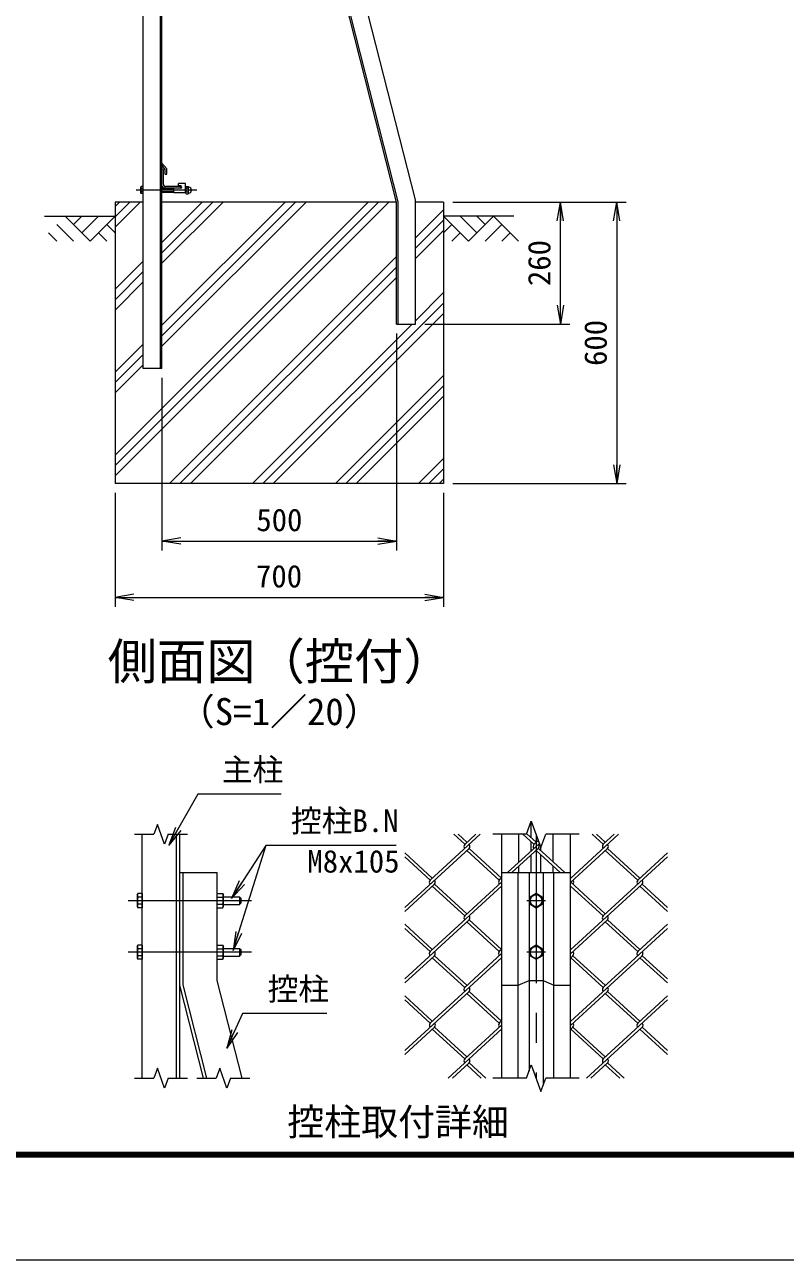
# Model space of a CAD drawing. Units: millimetres at full size. Extents: x -4200 to 4200, y -2970 to 2970.
# Drawn here: x 462 to 2083, y -2970 to -336 of the extents above; entities that cross this region are included whole.
import ezdxf
from ezdxf.enums import TextEntityAlignment as Align

# ---------------------------------------------------------------- set-up
doc = ezdxf.new("R2010")
doc.units = ezdxf.units.MM
doc.header["$LTSCALE"] = 10
doc.linetypes.add('USER1', pattern=[50.8, 31.75, -6.35, 6.35, -6.35])
for name, color, linetype, lineweight in [('0-0_D-STR1', 1, 'Continuous', 18), ('0-1_D-BMK', 2, 'USER1', 13), ('0-2_D-STR-DIM', 7, 'Continuous', 13), ('0-3_D-STR3', 3, 'Continuous', 13), ('0-4_D-BGD', 7, 'Continuous', 18), ('0-5_D-STR4', 7, 'Continuous', 18), ('0-6_D-STR-TXT', 7, 'Continuous', 13), ('0-7_0', 7, 'Continuous', 18), ('0-9_D-STR2', 7, 'Continuous', 13), ('0-A_D-DCR-HCH', 7, 'Continuous', 13), ('0-B_D-TTL', 7, 'Continuous', 18)]:
    doc.layers.add(name, color=color, linetype=linetype, lineweight=lineweight)
doc.layers.add('0-8_D-TTL-TXT', color=7, linetype='Continuous')
doc.styles.add('ＭＳ ゴシック', font='')
doc.styles.get('ＭＳ ゴシック').set_extended_font_data('MS Gothic')

# ---------------------------------------------------------------- blocks, each defined once
blk = doc.blocks.new('_Open')
at = {"layer": '0-7_0'}
blk.add_line((-10, 1.667), (0, 0), dxfattribs=at)
blk.add_lwpolyline([(-10, -1.667), (0, 0), (-10, 0)], dxfattribs=at)

msp = doc.modelspace()

# ---------------------------------------------------------------- linework, layer by layer
at = {"layer": '0-0_D-STR1'}
for p, q in [((714.43, -1068.85), (714.43, 2301.15)), ((750.93, -1068.85), (750.93, 2301.15)), ((754.43, -1068.85), (754.43, 2301.15)), ((1254.43, -713.85), (754.43, 1256.15)), ((1257.93, -713.41), (757.93, 1256.59)), ((1294.43, -708.86), (794.43, 1261.14)), ((764.43, -643.12), (754.43, -630.62)), ((754.43, -635.19), (754.43, -630.62)), ((761.43, -644.24), (754.43, -635.19)), ((754.43, -678.85), (754.43, -643.85)), ((755.43, -643.85), (754.43, -643.85)), ((757.43, -676.35), (757.43, -645.85)), ((761.43, -654.12), (761.43, -644.24)), ((761.43, -654.12), (764.43, -654.12)), ((764.43, -654.12), (764.43, -643.12)), ((794.43, -683.85), (759.43, -683.85)), ((792.43, -680.85), (761.93, -680.85)), ((794.43, -682.85), (794.43, -683.85)), ((1294.43, -973.85), (1294.43, -708.86)), ((1254.43, -973.85), (1254.43, -713.85)), ((1257.93, -973.85), (1257.93, -713.41)), ((1254.43, -973.85), (1294.43, -973.85)), ((754.43, -1068.85), (714.43, -1068.85)), ((1541.48, -2069.47), (1541.48, -2033.76)), ((712.35, -2581.71), (712.35, -2061.71)), ((785.35, -2581.71), (785.35, -2061.71)), ((792.35, -2581.71), (792.35, -2061.71)), ((1478.66, -2581.71), (1478.66, -2061.71)), ((1515.06, -2121.02), (1515.06, -2061.71)), ((1541.48, -2096.8), (1541.48, -2078.15)), ((1588.27, -2121), (1588.27, -2061.71)), ((1624.66, -2581.71), (1624.66, -2061.71)), ((1541.48, -2143.31), (1541.48, -2105.48)), ((1561.84, -2096.78), (1561.84, -2090.14)), ((1561.84, -2143.31), (1561.84, -2105.48)), ((1515.06, -2143.31), (1515.06, -2129.7)), ((1588.27, -2143.31), (1588.27, -2129.7)), ((799.35, -2382.43), (799.35, -2143.31)), ((872.35, -2373.31), (872.35, -2143.31)), ((1478.66, -2143.31), (1624.66, -2143.31)), ((1513.66, -2581.71), (1513.66, -2143.31)), ((1536.66, -2143.31), (1536.66, -2566.54)), ((1566.66, -2143.31), (1566.66, -2596.88)), ((1589.66, -2579.74), (1589.66, -2143.31)), ((842.71, -2581.71), (792.35, -2383.31)), ((849.93, -2581.71), (799.35, -2382.43)), ((925.24, -2581.71), (872.35, -2373.31))]:
    msp.add_line(p, q, dxfattribs=at)
for points in [[(792.35, -2383.31), (792.35, -2143.31), (872.35, -2143.31)], [(1478.66, -2383.31), (1513.66, -2383.31), (1536.66, -2373.31), (1566.66, -2373.31), (1589.66, -2383.31), (1624.66, -2383.31)]]:
    msp.add_lwpolyline(points, dxfattribs=at)
for centre, radius, start, end in [((755.43, -645.85), 2, 0, 90), ((759.43, -678.85), 5, 180, 270), ((761.93, -676.35), 4.5, 180, 270), ((792.43, -682.85), 2, 0, 90)]:
    msp.add_arc(centre, radius, start, end, dxfattribs=at)
at = {"layer": '0-1_D-BMK'}
for p, q in [((828.67, -688.35), (699.43, -688.35)), ((1551.66, -2061.71), (1551.66, -2581.71)), ((945.18, -2203.31), (682.35, -2203.31)), ((1571.66, -2203.31), (1531.66, -2203.31)), ((945.18, -2313.31), (682.35, -2313.31)), ((1571.66, -2313.31), (1531.66, -2313.31))]:
    msp.add_line(p, q, dxfattribs=at)
at = {"layer": '0-2_D-STR-DIM'}
for p, q in [((1374.43, -713.85), (1623.44, -713.85)), ((1374.43, -713.85), (1743.44, -713.85)), ((1603.44, -973.85), (1603.44, -713.85)), ((1723.44, -713.85), (1723.44, -1313.85)), ((1314.43, -973.85), (1623.44, -973.85)), ((1254.43, -993.85), (1254.43, -1456.67)), ((754.43, -1088.85), (754.43, -1456.67)), ((1374.43, -1313.85), (1743.44, -1313.85)), ((654.43, -1333.85), (654.43, -1576.67)), ((1354.43, -1333.85), (1354.43, -1576.67)), ((754.43, -1436.67), (1254.43, -1436.67)), ((654.43, -1556.67), (1354.43, -1556.67)), ((744.65, -2040.57), (736.96, -2061.71)), ((760.05, -2082.86), (744.65, -2040.57)), ((1531.14, -2061.71), (1541.4, -2033.52)), ((1541.4, -2033.52), (1561.92, -2089.9)), ((695.85, -2061.71), (736.96, -2061.71)), ((767.74, -2061.71), (760.05, -2082.86)), ((767.74, -2061.71), (808.85, -2061.71)), ((1531.14, -2061.71), (1459.66, -2061.71)), ((1561.92, -2089.9), (1572.18, -2061.71)), ((1643.66, -2061.71), (1572.18, -2061.71)), ((1531.14, -2581.71), (1541.4, -2553.52)), ((1541.4, -2553.52), (1561.92, -2609.9)), ((744.65, -2560.57), (736.96, -2581.71)), ((760.05, -2602.86), (744.65, -2560.57)), ((877.55, -2560.57), (869.85, -2581.71)), ((892.94, -2602.86), (877.55, -2560.57)), ((695.85, -2581.71), (736.96, -2581.71)), ((767.74, -2581.71), (760.05, -2602.86)), ((767.74, -2581.71), (808.85, -2581.71)), ((828.74, -2581.71), (869.85, -2581.71)), ((900.63, -2581.71), (892.94, -2602.86)), ((900.63, -2581.71), (941.74, -2581.71)), ((1531.14, -2581.71), (1459.66, -2581.71)), ((1561.92, -2609.9), (1572.18, -2581.71)), ((1643.66, -2581.71), (1572.18, -2581.71))]:
    msp.add_line(p, q, dxfattribs=at)
at = {"layer": '0-3_D-STR3'}
for p, q in [((709.13, -682.05), (709.83, -680.85)), ((709.13, -694.65), (709.13, -682.05)), ((714.43, -680.85), (709.83, -680.85)), ((714.43, -684.6), (709.83, -684.6)), ((714.43, -695.86), (714.43, -680.85)), ((754.43, -684.35), (779.68, -684.35)), ((779.68, -694.35), (779.68, -683.85)), ((794.43, -683.85), (779.68, -683.85)), ((789.68, -679.35), (789.68, -674.35)), ((804.68, -674.35), (789.68, -674.35)), ((794.43, -679.35), (789.68, -679.35)), ((804.68, -694.35), (804.68, -674.35)), ((804.68, -694.59), (804.68, -682.24)), ((804.68, -694.59), (804.68, -682.24)), ((805.68, -680.25), (810.18, -680.25)), ((810.18, -684.3), (805.68, -684.3)), ((811.18, -694.59), (811.18, -682.24)), ((811.18, -694.59), (811.18, -682.24)), ((709.13, -694.65), (709.83, -695.86)), ((714.43, -692.1), (709.83, -692.1)), ((714.43, -695.86), (709.83, -695.86)), ((754.43, -685.1), (779.68, -685.1)), ((754.43, -691.6), (779.68, -691.6)), ((754.43, -692.35), (779.68, -692.35)), ((804.68, -694.35), (779.68, -694.35)), ((810.18, -692.4), (805.68, -692.4)), ((805.68, -696.45), (810.18, -696.45)), ((701.75, -2190.71), (703.14, -2188.29)), ((701.75, -2190.71), (701.75, -2215.91)), ((712.35, -2188.29), (703.14, -2188.29)), ((712.35, -2195.8), (703.14, -2195.8)), ((712.35, -2210.81), (703.14, -2210.81)), ((712.35, -2188.29), (712.35, -2218.32)), ((872.35, -2218.32), (872.35, -2188.29)), ((872.35, -2195.8), (883.9, -2195.8)), ((872.35, -2210.81), (883.9, -2210.81)), ((885.35, -2215.81), (885.35, -2190.81)), ((885.35, -2195.31), (919.95, -2195.31)), ((885.35, -2211.31), (919.95, -2211.31)), ((919.95, -2195.31), (922.35, -2197.71)), ((922.35, -2197.71), (922.35, -2208.91)), ((701.75, -2215.91), (703.14, -2218.32)), ((712.35, -2218.32), (703.14, -2218.32)), ((701.75, -2300.71), (703.14, -2298.29)), ((701.75, -2300.71), (701.75, -2325.91)), ((712.35, -2298.29), (703.14, -2298.29)), ((712.35, -2305.8), (703.14, -2305.8)), ((712.35, -2298.29), (712.35, -2328.32)), ((872.35, -2298.29), (883.9, -2298.29)), ((872.35, -2328.32), (872.35, -2298.29)), ((872.35, -2305.8), (883.9, -2305.8)), ((883.9, -2298.29), (885.35, -2300.81)), ((885.35, -2325.81), (885.35, -2300.81)), ((885.35, -2305.31), (919.95, -2305.31)), ((919.95, -2305.31), (922.35, -2307.71)), ((919.95, -2305.31), (919.95, -2321.31)), ((922.35, -2307.71), (922.35, -2318.91)), ((701.75, -2325.91), (703.14, -2328.32)), ((712.35, -2320.81), (703.14, -2320.81)), ((712.35, -2328.32), (703.14, -2328.32)), ((872.35, -2320.81), (883.9, -2320.81)), ((872.35, -2328.32), (883.9, -2328.32)), ((883.9, -2328.32), (885.35, -2325.81)), ((885.35, -2321.31), (919.95, -2321.31)), ((919.95, -2321.31), (922.35, -2318.91))]:
    msp.add_line(p, q, dxfattribs=at)
for points in [[(872.35, -2188.29), (883.9, -2188.29), (885.35, -2190.81)], [(919.95, -2195.31), (919.95, -2211.31), (922.35, -2208.91)], [(872.35, -2218.32), (883.9, -2218.32), (885.35, -2215.81)]]:
    msp.add_lwpolyline(points, dxfattribs=at)
for points in [[(1564.66, -2195.8), (1551.66, -2188.29), (1538.66, -2195.8), (1538.66, -2210.81), (1551.66, -2218.32), (1564.66, -2210.81)], [(1564.66, -2305.8), (1551.66, -2298.29), (1538.66, -2305.8), (1538.66, -2320.81), (1551.66, -2328.32), (1564.66, -2320.81)]]:
    msp.add_lwpolyline(points, close=True, dxfattribs=at)
for centre in [(1551.66, -2203.31), (1551.66, -2313.31)]:
    msp.add_circle(centre, 12.5, dxfattribs=at)
for centre, radius, start, end in [((712.57, -682.72), 3.32, 145.61585, 214.38415), ((721.67, -688.35), 12.42, 162.4121, 197.5879), ((794.43, -681.6), 2.25, 270, 90), ((807.23, -682.28), 2.55, 127.42505, 232.57495), ((813.38, -688.35), 8.7, 152.26063, 207.73937), ((808.63, -682.28), 2.55, 307.42505, 52.57495), ((802.48, -688.35), 8.7, 332.26063, 27.73937), ((811.56, -681.41), 0.5, 196.57981, 262.83194), ((810.68, -688.35), 6.5, 277.16806, 82.83194), ((712.57, -693.98), 3.32, 145.61585, 214.38415), ((807.22, -694.43), 2.54, 127.21089, 232.78911), ((808.64, -694.43), 2.54, 307.21089, 52.78911), ((811.56, -695.3), 0.5, 97.16806, 170.16084), ((726.82, -2203.31), 24.84, 162.4121, 197.5879), ((708.63, -2192.05), 6.64, 145.61585, 214.38415), ((708.63, -2214.56), 6.64, 145.61585, 214.38415), ((878.42, -2192.05), 6.64, 325.61586, 34.38414), ((860.22, -2203.31), 24.84, 342.4121, 17.5879), ((878.42, -2214.56), 6.64, 325.61585, 34.38416), ((726.82, -2313.31), 24.84, 162.4121, 197.5879), ((708.63, -2302.05), 6.64, 145.61585, 214.38415), ((878.42, -2302.05), 6.64, 325.61586, 34.38414), ((860.22, -2313.31), 24.84, 342.4121, 17.5879), ((708.63, -2324.56), 6.64, 145.61585, 214.38415), ((878.42, -2324.56), 6.64, 325.61585, 34.38416)]:
    msp.add_arc(centre, radius, start, end, dxfattribs=at)
at = {"layer": '0-4_D-BGD'}
for p, q in [((504.43, -743.85), (654.43, -743.85)), ((1504.43, -743.85), (1354.43, -743.85))]:
    msp.add_line(p, q, dxfattribs=at)
at = {"layer": '0-5_D-STR4'}
for p, q in [((1254.43, -713.85), (754.43, -713.85)), ((1354.43, -713.85), (1294.43, -713.85))]:
    msp.add_line(p, q, dxfattribs=at)
for points in [[(714.43, -713.85), (654.43, -713.85), (654.43, -1313.85)], [(1354.43, -713.85), (1354.43, -1313.85), (654.43, -1313.85)]]:
    msp.add_lwpolyline(points, dxfattribs=at)
at = {"layer": '0-6_D-STR-TXT'}
msp.add_line((975.94, -2085.36), (903.9, -2196.81), dxfattribs=at)
for points in [[(1008.4, -1976.17), (831.08, -1976.17), (769.82, -2083.31)], [(1253.26, -2085.36), (975.94, -2085.36), (906.47, -2307.39)], [(1105.89, -2443.96), (926.28, -2443.96), (893.37, -2515.88)]]:
    msp.add_lwpolyline(points, dxfattribs=at)
at = {"layer": '0-9_D-STR2'}
for p, q in [((1432.32, -2061.71), (1325.74, -2159.38)), ((1399.47, -2083.14), (1376.09, -2061.71)), ((1404.21, -2078.8), (1385.56, -2061.71)), ((1423.09, -2061.71), (1399.59, -2083.25)), ((1558.69, -2081.03), (1490.74, -2143.31)), ((1546.92, -2083.14), (1523.54, -2061.71)), ((1551.66, -2078.8), (1531.61, -2060.42)), ((1556.38, -2074.69), (1547.04, -2083.25)), ((1727.23, -2061.71), (1624.66, -2155.7)), ((1694.38, -2083.14), (1671, -2061.71)), ((1699.12, -2078.8), (1680.47, -2061.71)), ((1717.76, -2061.71), (1694.38, -2083.14)), ((1408.94, -2091.82), (1271.66, -2217.61)), ((1330.48, -2155.04), (1271.66, -2101.14)), ((1473.2, -2159.38), (1404.21, -2096.16)), ((1477.93, -2155.04), (1408.94, -2091.82)), ((1557.1, -2091.18), (1500.21, -2143.31)), ((1603.11, -2143.31), (1551.66, -2096.16)), ((1612.61, -2143.31), (1556.41, -2091.81)), ((1703.85, -2091.82), (1624.66, -2164.38)), ((1768.11, -2159.38), (1699.12, -2096.16)), ((1772.84, -2155.04), (1703.85, -2091.82)), ((1831.66, -2101.14), (1768.11, -2159.38)), ((1325.74, -2159.38), (1271.66, -2109.82)), ((1831.66, -2109.82), (1694.38, -2235.62)), ((1478.66, -2154.37), (1473.18, -2159.39)), ((1625.4, -2155.03), (1624.66, -2154.35)), ((1335.21, -2168.06), (1271.66, -2226.29)), ((1478.66, -2171.73), (1325.74, -2311.86)), ((1399.47, -2235.62), (1330.48, -2172.4)), ((1404.21, -2231.28), (1335.21, -2168.06)), ((1478.66, -2163.05), (1399.47, -2235.62)), ((1699.12, -2231.28), (1624.66, -2163.05)), ((1777.58, -2168.06), (1624.66, -2308.18)), ((1694.38, -2235.62), (1625.8, -2172.78)), ((1831.66, -2226.29), (1772.84, -2172.4)), ((1831.66, -2217.61), (1777.58, -2168.06)), ((1408.94, -2244.3), (1271.66, -2370.09)), ((1330.48, -2307.52), (1271.66, -2253.62)), ((1325.74, -2311.86), (1271.66, -2262.3)), ((1473.2, -2311.86), (1404.21, -2248.64)), ((1477.93, -2307.52), (1408.94, -2244.3)), ((1703.85, -2244.3), (1624.66, -2316.86)), ((1831.66, -2262.3), (1694.38, -2388.1)), ((1768.11, -2311.86), (1699.12, -2248.64)), ((1772.84, -2307.52), (1703.85, -2244.3)), ((1831.66, -2253.62), (1768.11, -2311.86)), ((1478.66, -2315.53), (1399.47, -2388.1)), ((1478.66, -2306.85), (1473.2, -2311.86)), ((1625.39, -2307.52), (1624.66, -2306.85)), ((1335.21, -2320.54), (1271.66, -2378.77)), ((1478.66, -2324.21), (1325.74, -2464.34)), ((1399.47, -2388.1), (1330.48, -2324.88)), ((1404.21, -2383.76), (1335.21, -2320.54)), ((1478.66, -2325.54), (1477.93, -2324.88)), ((1630.13, -2320.54), (1624.66, -2325.54)), ((1777.58, -2320.54), (1624.66, -2460.66)), ((1694.38, -2388.1), (1625.39, -2324.88)), ((1699.12, -2383.76), (1630.13, -2320.54)), ((1831.66, -2378.77), (1772.84, -2324.88)), ((1831.66, -2370.09), (1777.58, -2320.54)), ((1408.94, -2396.78), (1271.66, -2522.57)), ((1477.93, -2460), (1408.94, -2396.78)), ((1703.85, -2396.78), (1624.66, -2469.34)), ((1772.84, -2460), (1703.85, -2396.78)), ((1330.48, -2460), (1271.66, -2406.1)), ((1325.74, -2464.34), (1271.66, -2414.78)), ((1473.2, -2464.34), (1404.21, -2401.12)), ((1831.66, -2414.78), (1694.38, -2540.58)), ((1768.11, -2464.34), (1699.12, -2401.12)), ((1831.66, -2406.1), (1768.11, -2464.34)), ((1335.21, -2473.02), (1271.66, -2531.25)), ((1404.21, -2536.24), (1335.21, -2473.02)), ((1478.66, -2468.01), (1399.47, -2540.58)), ((1478.66, -2459.33), (1473.2, -2464.34)), ((1625.39, -2460), (1624.66, -2459.33)), ((1630.13, -2473.02), (1624.66, -2478.02)), ((1699.12, -2536.24), (1630.13, -2473.02)), ((1777.58, -2473.02), (1658.96, -2581.71)), ((1831.66, -2522.57), (1777.58, -2473.02)), ((1399.47, -2540.58), (1330.48, -2477.36)), ((1478.66, -2476.69), (1364.05, -2581.71)), ((1478.66, -2478.02), (1477.93, -2477.36)), ((1694.38, -2540.58), (1625.39, -2477.36)), ((1831.66, -2531.25), (1772.84, -2477.36)), ((1408.94, -2549.26), (1373.52, -2581.71)), ((1434.89, -2581.71), (1404.21, -2553.6)), ((1444.36, -2581.71), (1408.94, -2549.26)), ((1703.85, -2549.26), (1668.43, -2581.71)), ((1729.8, -2581.71), (1699.12, -2553.6)), ((1739.27, -2581.71), (1703.85, -2549.26))]:
    msp.add_line(p, q, dxfattribs=at)
for centre, start, end in [((1404.31, -2087.6), 137.5, 222.5), ((1404.31, -2087.6), 317.5, 42.5), ((1551.76, -2087.61), 137.5, 221.07291), ((1551.76, -2087.61), 326.26259, 42.5), ((1699.22, -2087.6), 137.5, 222.5), ((1699.22, -2087.6), 317.5, 42.5), ((1330.48, -2163.72), 137.5, 222.5), ((1330.48, -2163.72), 317.5, 42.5), ((1477.92, -2163.73), 137.5, 222.5), ((1625.39, -2163.72), 317.5, 42.5), ((1772.95, -2163.84), 137.5, 222.5), ((1772.95, -2163.84), 317.5, 42.5), ((1404.19, -2239.97), 137.5, 222.5), ((1404.19, -2239.97), 317.5, 42.5), ((1699.1, -2239.97), 137.5, 222.5), ((1699.1, -2239.97), 317.5, 42.5), ((1330.48, -2316.2), 137.5, 222.5), ((1330.48, -2316.2), 317.5, 42.5), ((1477.93, -2316.2), 137.5, 222.5), ((1625.39, -2316.2), 317.5, 42.5), ((1772.95, -2316.32), 137.5, 222.5), ((1772.95, -2316.32), 317.5, 42.5), ((1404.19, -2392.45), 137.5, 222.5), ((1404.19, -2392.45), 317.5, 42.5), ((1699.23, -2392.55), 137.5, 222.5), ((1699.23, -2392.55), 317.5, 42.5), ((1330.6, -2468.78), 137.5, 222.5), ((1330.6, -2468.78), 317.5, 42.5), ((1478.05, -2468.78), 137.5, 222.5), ((1625.51, -2468.78), 317.5, 42.5), ((1773.07, -2468.9), 137.5, 222.5), ((1773.07, -2468.9), 317.5, 42.5), ((1404.19, -2544.93), 137.5, 222.5), ((1404.19, -2544.93), 317.5, 42.5), ((1699.23, -2545.02), 137.5, 222.5), ((1699.23, -2545.02), 317.5, 42.5)]:
    msp.add_arc(centre, 6.42, start, end, dxfattribs=at)
at = {"layer": '0-A_D-DCR-HCH'}
for p, q in [((654.43, -767.22), (707.8, -713.85)), ((654.43, -1297.55), (1238.13, -713.85)), ((654.43, -745.12), (685.7, -713.85)), ((654.43, -1275.45), (1216.03, -713.85)), ((654.43, -723.02), (663.6, -713.85)), ((654.43, -1253.35), (1193.93, -713.85)), ((754.43, -843.99), (884.58, -713.85)), ((754.43, -1020.77), (1061.35, -713.85)), ((754.43, -821.9), (862.48, -713.85)), ((754.43, -998.67), (1039.25, -713.85)), ((754.43, -799.8), (840.38, -713.85)), ((754.43, -976.58), (1017.16, -713.85)), ((1294.43, -790.13), (1354.43, -730.13)), ((530.27, -761.59), (565.91, -797.06)), ((548.01, -743.85), (601.22, -797.06)), ((565.75, -761.59), (583.48, -743.85)), ((583.48, -779.33), (618.96, -743.85)), ((601.22, -797.06), (654.43, -743.85)), ((636.7, -761.59), (654.43, -779.25)), ((1294.43, -812.23), (1354.43, -752.23)), ((1407.64, -797.06), (1354.43, -743.85)), ((1372.17, -761.59), (1354.43, -779.25)), ((1425.38, -779.33), (1389.91, -743.85)), ((1460.86, -743.85), (1407.64, -797.06)), ((1443.21, -761.68), (1425.38, -743.85)), ((1478.59, -761.59), (1442.96, -797.06)), ((1460.86, -743.85), (1514.07, -797.06)), ((512.53, -779.33), (530.35, -797.06)), ((618.96, -779.33), (636.78, -797.06)), ((1294.43, -834.32), (1354.43, -774.32)), ((1389.91, -779.33), (1372.09, -797.06)), ((1496.33, -779.33), (1478.51, -797.06)), ((654.43, -899.8), (714.43, -839.8)), ((770.71, -1313.85), (1254.43, -830.13)), ((654.43, -921.9), (714.43, -861.9)), ((792.81, -1313.85), (1254.43, -852.23)), ((654.43, -943.99), (714.43, -883.99)), ((814.91, -1313.85), (1254.43, -874.32)), ((1294.43, -966.91), (1354.43, -906.91)), ((969.58, -1313.85), (1354.43, -929)), ((947.49, -1313.85), (1287.49, -973.85)), ((991.68, -1313.85), (1354.43, -951.1)), ((654.43, -1076.58), (714.43, -1016.58)), ((654.43, -1098.67), (714.43, -1038.67)), ((654.43, -1120.77), (714.43, -1060.77)), ((1124.26, -1313.85), (1354.43, -1083.68)), ((1146.36, -1313.85), (1354.43, -1105.78)), ((1168.46, -1313.85), (1354.43, -1127.88)), ((1301.04, -1313.85), (1354.43, -1260.46)), ((1323.14, -1313.85), (1354.43, -1282.56)), ((1345.24, -1313.85), (1354.43, -1304.65))]:
    msp.add_line(p, q, dxfattribs=at)
at = {"layer": '0-B_D-TTL', "color": 2}
msp.add_lwpolyline([(-4200, 2970), (4200, 2970), (4200, -2970), (-4200, -2970)], close=True, dxfattribs=at)
at = {"layer": '0-B_D-TTL'}
for points in [[(-3930, 2750), (3930, 2750), (3930, -2750), (-3930, -2750)], [(-3927.5, 2747.5), (3927.5, 2747.5), (3927.5, -2747.5), (-3927.5, -2747.5)], [(-3925, 2745), (3925, 2745), (3925, -2745), (-3925, -2745)], [(-3922.5, 2742.5), (3922.5, 2742.5), (3922.5, -2742.5), (-3922.5, -2742.5)], [(-3920, 2740), (3920, 2740), (3920, -2740), (-3920, -2740)]]:
    msp.add_lwpolyline(points, close=True, dxfattribs=at)

# ---------------------------------------------------------------- block references
at = {"layer": '0-2_D-STR-DIM', "xscale": 4, "yscale": 4}
for p, rotation in [((1603.44, -713.85), 90), ((1723.44, -713.85), 90), ((1603.44, -973.85), 270), ((1723.44, -1313.85), 270), ((754.43, -1436.67), 180), ((654.43, -1556.67), 180)]:
    msp.add_blockref('_Open', p, dxfattribs=dict(at, rotation=rotation))
for p in [(1254.43, -1436.67), (1354.43, -1556.67)]:
    msp.add_blockref('_Open', p, dxfattribs=at)
at = {"layer": '0-6_D-STR-TXT', "xscale": 4, "yscale": 4}
for p, rotation in [((768.83, -2085.05), 240.24265), ((902.82, -2198.49), 237.12098), ((905.87, -2309.3), 252.62489), ((892.54, -2517.7), 245.41293)]:
    msp.add_blockref('_Open', p, dxfattribs=dict(at, rotation=rotation))

# ---------------------------------------------------------------- texts
at = {"layer": '0-2_D-STR-DIM', "style": 'ＭＳ ゴシック'}
for s, p in [('260', (1596.7, -892.86)), ('600', (1716.7, -1063.12))]:
    msp.add_text(s, height=48.09, rotation=90, dxfattribs=at).set_placement(p, align=Align.BOTTOM_LEFT)
for s, p in [('500', (955.55, -1429.92)), ('700', (954.92, -1549.92))]:
    msp.add_text(s, height=48.09, dxfattribs=at).set_placement(p, align=Align.BOTTOM_LEFT)
at = {"layer": '0-6_D-STR-TXT', "style": 'ＭＳ ゴシック'}
for s, p in [('主柱', (882, -1962.44)), ('控柱B.N', (1029.15, -2071.38)), ('M8x105', (1064.33, -2157.8)), ('控柱', (979.49, -2429.97))]:
    msp.add_text(s, height=48.09, dxfattribs=at).set_placement(p, align=Align.BOTTOM_LEFT)
at = {"layer": '0-8_D-TTL-TXT', "style": 'ＭＳ ゴシック'}
for s, height, p in [('側面図（控付）', 76.98, (638.72, -1754.73)), ('（S=1／20）', 57.7, (788.16, -1846.3)), ('控柱取付詳細', 57.7, (1021.44, -2721.14))]:
    msp.add_text(s, height=height, dxfattribs=at).set_placement(p, align=Align.BOTTOM_LEFT)

doc.saveas('drawing.dxf')
